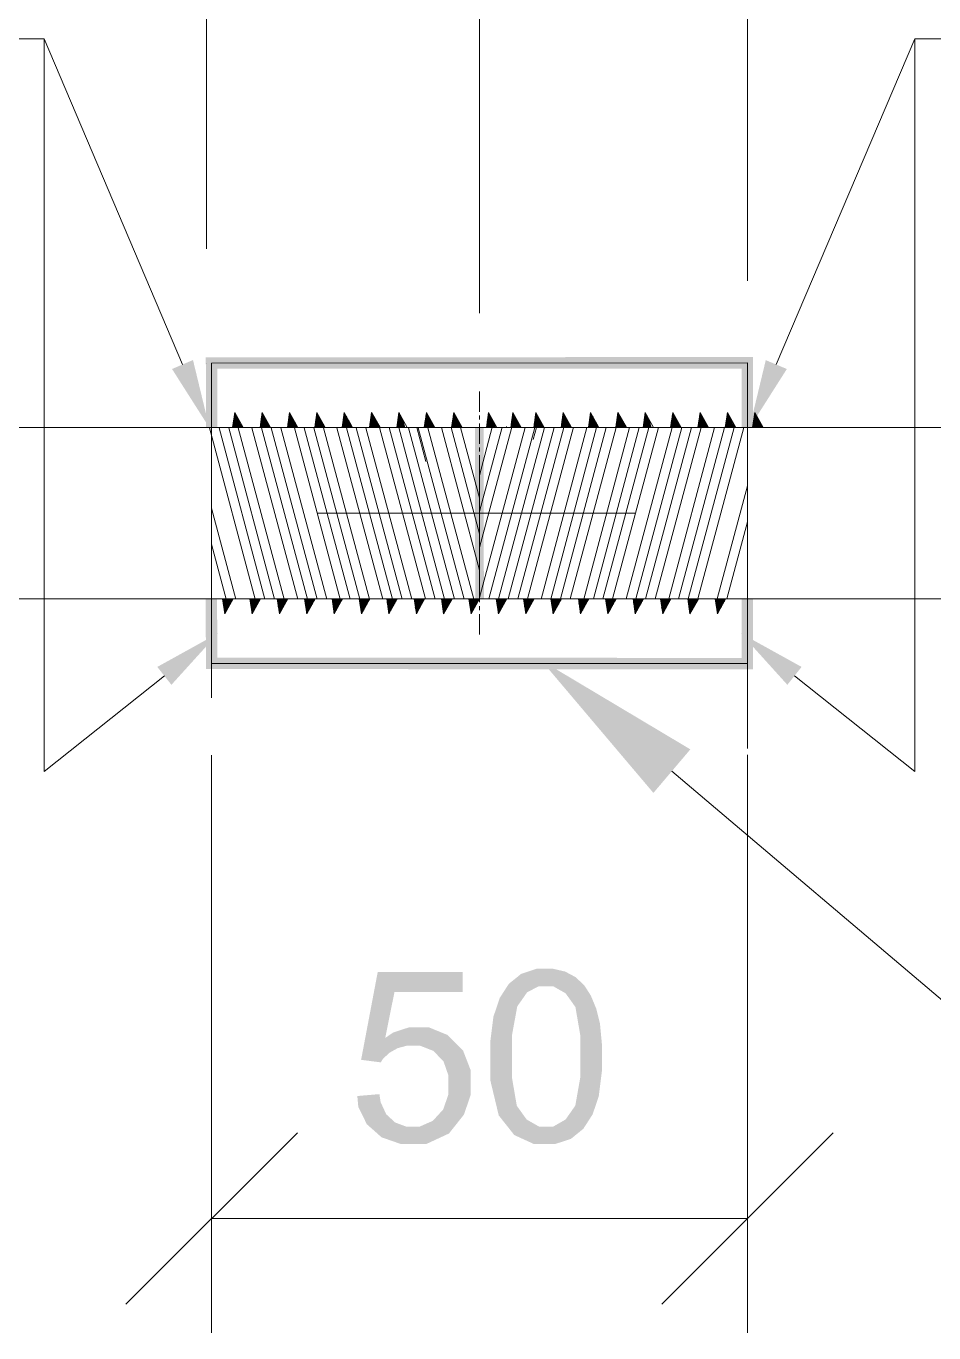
# Model space of a CAD drawing. Header units: millimetres. Extents: x 2 to 579, y 1 to 405.
# Drawn here: x 254.97 to 262.12, y 80.43 to 90.72 of the extents above; entities that cross this region are included whole.
import ezdxf

# ---------------------------------------------------------------- set-up
doc = ezdxf.new("R2010")
doc.units = ezdxf.units.MM
doc.linetypes.add('XKITLINE00', pattern=[0])
doc.layers.add('LinkedObject', color=7, linetype='Continuous', lineweight=0)

# ---------------------------------------------------------------- blocks, each defined once
blk = doc.blocks.new('*A4')
at = {"layer": 'LinkedObject'}
for color, points in [(6, [(256.123, 88.016), (256.288, 88.087), (256.417, 87.554)]), (4, [(260.699, 88.11), (256.479, 88.018), (256.389, 88.108)]), (4, [(256.389, 88.108), (256.48, 87.556), (256.39, 87.556)]), (4, [(256.479, 88.018), (256.48, 87.556), (256.389, 88.108)]), (4, [(260.609, 88.02), (256.479, 88.018), (260.699, 88.11)]), (4, [(260.699, 87.556), (260.609, 88.02), (260.699, 88.11)]), (6, [(260.799, 88.086), (260.965, 88.016), (260.671, 87.554)]), (4, [(260.609, 87.556), (260.609, 88.02), (260.699, 87.556)]), (4, [(258.508, 87.556), (258.579, 86.206), (258.511, 86.206)]), (4, [(258.576, 87.556), (258.579, 86.206), (258.508, 87.556)]), (4, [(256.388, 86.206), (256.479, 85.744), (256.39, 85.654)]), (4, [(256.478, 86.206), (256.479, 85.744), (256.388, 86.206)]), (4, [(260.699, 85.652), (260.609, 86.206), (260.699, 86.206)]), (4, [(260.609, 85.742), (260.609, 86.206), (260.699, 85.652)]), (6, [(256.118, 85.53), (256.007, 85.671), (256.486, 85.936)]), (6, [(261.081, 85.671), (260.969, 85.53), (260.602, 85.936)]), (4, [(256.479, 85.744), (260.609, 85.742), (256.39, 85.654)]), (4, [(256.39, 85.654), (260.609, 85.742), (260.699, 85.652)]), (1, [(260.205, 85.022), (259.914, 84.679), (259.03, 85.723)]), (7, [(257.875, 83.113), (257.612, 82.578), (257.743, 83.27)]), (7, [(258.412, 83.113), (257.743, 83.27), (258.412, 83.27)]), (7, [(257.875, 83.113), (257.743, 83.27), (258.412, 83.113)]), (7, [(258.873, 83.255), (259.01, 83.157), (258.825, 83.216)]), (7, [(258.995, 83.295), (259.01, 83.157), (258.873, 83.255)]), (7, [(259.069, 83.295), (259.01, 83.157), (258.995, 83.295)]), (7, [(259.01, 83.157), (259.069, 83.295), (259.067, 83.157)]), (7, [(259.069, 83.295), (259.125, 83.157), (259.067, 83.157)]), (7, [(259.218, 83.273), (259.069, 83.295), (259.123, 83.295)]), (7, [(259.26, 83.251), (259.069, 83.295), (259.218, 83.273)]), (7, [(259.222, 83.102), (259.069, 83.295), (259.26, 83.251)]), (7, [(259.125, 83.157), (259.069, 83.295), (259.222, 83.102)]), (7, [(259.26, 83.251), (259.261, 83.048), (259.222, 83.102)]), (7, [(259.301, 83.229), (259.261, 83.048), (259.26, 83.251)]), (7, [(259.368, 83.166), (259.261, 83.048), (259.301, 83.229)]), (7, [(258.776, 83.177), (258.885, 83.06), (258.703, 83.064)]), (7, [(258.919, 83.109), (258.776, 83.177), (258.825, 83.216)]), (7, [(258.885, 83.06), (258.776, 83.177), (258.919, 83.109)]), (7, [(258.825, 83.216), (259.01, 83.157), (258.919, 83.109)]), (7, [(259.395, 83.125), (259.261, 83.048), (259.368, 83.166)]), (7, [(259.395, 83.125), (259.3, 82.993), (259.261, 83.048)]), (7, [(259.421, 83.084), (259.3, 82.993), (259.395, 83.125)]), (7, [(257.802, 82.75), (257.612, 82.578), (257.875, 83.113)]), (7, [(258.703, 83.064), (258.885, 83.06), (258.679, 82.991)]), (7, [(258.679, 82.991), (258.885, 83.06), (258.842, 82.999)]), (7, [(259.463, 82.983), (259.3, 82.993), (259.421, 83.084)]), (7, [(258.842, 82.999), (258.63, 82.725), (258.679, 82.991)]), (7, [(258.8, 82.771), (258.63, 82.725), (258.842, 82.999)]), (7, [(258.679, 82.991), (258.63, 82.725), (258.654, 82.918)]), (7, [(259.478, 82.924), (259.338, 82.772), (259.3, 82.993)]), (7, [(259.478, 82.924), (259.3, 82.993), (259.463, 82.983)]), (7, [(259.493, 82.865), (259.338, 82.772), (259.478, 82.924)]), (7, [(257.99, 82.834), (257.802, 82.75), (257.863, 82.792)]), (7, [(257.972, 82.689), (257.802, 82.75), (257.99, 82.834)]), (7, [(257.972, 82.689), (257.99, 82.834), (258.012, 82.689)]), (7, [(258.012, 82.689), (257.99, 82.834), (258.077, 82.689)]), (7, [(258.057, 82.834), (258.077, 82.689), (257.99, 82.834)]), (7, [(258.294, 82.773), (258.057, 82.834), (258.145, 82.834)]), (7, [(258.182, 82.648), (258.057, 82.834), (258.294, 82.773)]), (7, [(258.077, 82.689), (258.057, 82.834), (258.182, 82.648)]), (7, [(259.508, 82.706), (259.338, 82.772), (259.493, 82.865)]), (7, [(257.612, 82.578), (257.802, 82.75), (257.9, 82.67)]), (7, [(257.9, 82.67), (257.802, 82.75), (257.972, 82.689)]), (7, [(258.182, 82.648), (258.294, 82.773), (258.221, 82.607)]), (7, [(258.221, 82.607), (258.294, 82.773), (258.261, 82.566)]), (7, [(258.354, 82.712), (258.261, 82.566), (258.294, 82.773)]), (7, [(258.261, 82.566), (258.354, 82.712), (258.3, 82.454)]), (7, [(258.3, 82.454), (258.354, 82.712), (258.476, 82.493)]), (7, [(258.476, 82.493), (258.354, 82.712), (258.415, 82.651)]), (7, [(258.63, 82.605), (258.8, 82.771), (258.8, 82.605)]), (7, [(258.63, 82.725), (258.8, 82.771), (258.63, 82.605)]), (7, [(259.508, 82.706), (259.338, 82.605), (259.338, 82.772)]), (7, [(259.508, 82.605), (259.338, 82.605), (259.508, 82.706)]), (7, [(257.868, 82.652), (257.612, 82.578), (257.9, 82.67)]), (7, [(257.836, 82.634), (257.612, 82.578), (257.868, 82.652)]), (7, [(257.785, 82.587), (257.612, 82.578), (257.836, 82.634)]), (7, [(258.8, 82.605), (258.63, 82.415), (258.63, 82.605)]), (7, [(258.8, 82.439), (258.63, 82.415), (258.8, 82.605)]), (7, [(259.508, 82.605), (259.338, 82.439), (259.338, 82.605)]), (7, [(259.508, 82.486), (259.338, 82.439), (259.508, 82.605)]), (7, [(257.612, 82.578), (257.785, 82.587), (257.767, 82.558)]), (7, [(258.259, 82.188), (258.476, 82.397), (258.369, 82.08)]), (7, [(258.3, 82.308), (258.476, 82.397), (258.259, 82.188)]), (7, [(258.3, 82.454), (258.476, 82.493), (258.3, 82.383)]), (7, [(258.3, 82.383), (258.476, 82.493), (258.3, 82.308)]), (7, [(258.476, 82.397), (258.3, 82.308), (258.476, 82.493)]), (7, [(258.369, 82.08), (258.476, 82.397), (258.422, 82.147)]), (7, [(258.422, 82.147), (258.476, 82.397), (258.476, 82.305)]), (7, [(258.8, 82.439), (258.763, 82.056), (258.63, 82.415)]), (7, [(258.63, 82.415), (258.763, 82.056), (258.696, 82.14)]), (7, [(258.838, 82.217), (258.763, 82.056), (258.8, 82.439)]), (7, [(259.299, 82.218), (259.508, 82.486), (259.46, 82.221)]), (7, [(259.338, 82.439), (259.508, 82.486), (259.299, 82.218)]), (7, [(259.46, 82.221), (259.508, 82.486), (259.484, 82.294)]), (7, [(257.766, 82.244), (257.582, 82.293), (257.756, 82.308)]), (7, [(257.582, 82.293), (257.715, 82.02), (257.59, 82.208)]), (7, [(257.766, 82.244), (257.715, 82.02), (257.582, 82.293)]), (7, [(257.59, 82.208), (257.715, 82.02), (257.657, 82.071)]), (7, [(257.81, 82.149), (257.715, 82.02), (257.766, 82.244)]), (7, [(258.763, 82.056), (258.838, 82.217), (258.877, 82.162)]), (7, [(259.46, 82.221), (259.261, 82.163), (259.299, 82.218)]), (7, [(259.435, 82.148), (259.261, 82.163), (259.46, 82.221)]), (7, [(257.715, 82.02), (257.81, 82.149), (257.773, 81.968)]), (7, [(257.845, 82.117), (257.773, 81.968), (257.81, 82.149)]), (7, [(257.88, 82.085), (257.773, 81.968), (257.845, 82.117)]), (7, [(258.177, 82.098), (258.369, 82.08), (258.075, 82.053)]), (7, [(258.218, 82.143), (258.369, 82.08), (258.177, 82.098)]), (7, [(258.259, 82.188), (258.369, 82.08), (258.218, 82.143)]), (7, [(258.916, 82.108), (258.763, 82.056), (258.877, 82.162)]), (7, [(258.916, 82.108), (259.069, 81.916), (258.763, 82.056)]), (7, [(259.012, 82.053), (259.069, 81.916), (258.916, 82.108)]), (7, [(259.314, 81.996), (259.126, 82.053), (259.222, 82.108)]), (7, [(259.261, 82.163), (259.362, 82.035), (259.222, 82.108)]), (7, [(259.222, 82.108), (259.362, 82.035), (259.314, 81.996)]), (7, [(259.362, 82.035), (259.261, 82.163), (259.435, 82.148)]), (7, [(257.88, 82.085), (258.015, 81.916), (257.773, 81.968)]), (7, [(257.965, 82.053), (258.015, 81.916), (257.88, 82.085)]), (7, [(258.015, 82.053), (258.015, 81.916), (257.965, 82.053)]), (7, [(258.015, 81.916), (258.369, 82.08), (258.127, 81.916)]), (7, [(258.075, 82.053), (258.369, 82.08), (258.015, 81.916)]), (7, [(258.075, 82.053), (258.015, 81.916), (258.015, 82.053)]), (7, [(258.127, 81.916), (258.369, 82.08), (258.304, 81.998)]), (7, [(258.763, 82.056), (259.069, 81.916), (258.818, 81.986)]), (7, [(258.818, 81.986), (259.069, 81.916), (258.971, 81.916)]), (7, [(259.069, 81.916), (259.012, 82.053), (259.069, 82.053)]), (7, [(259.069, 81.916), (259.126, 82.053), (259.143, 81.916)]), (7, [(259.126, 82.053), (259.069, 81.916), (259.069, 82.053)]), (7, [(259.265, 81.956), (259.126, 82.053), (259.314, 81.996)]), (7, [(259.143, 81.916), (259.126, 82.053), (259.265, 81.956)]), (7, [(257.773, 81.968), (258.015, 81.916), (257.923, 81.916)])]:
    blk.add_hatch(color=color, dxfattribs=at).paths.add_polyline_path(points, flags=17)
at = {"layer": 'LinkedObject', "color": 6, "linetype": 'XKITLINE00', "lineweight": 0}
for p, q in [((256.395, 88.963), (256.395, 97.643)), ((258.544, 88.456), (258.544, 97.643)), ((258.544, 88.74), (258.544, 97.643)), ((260.654, 88.711), (260.654, 97.643)), ((255.116, 90.615), (250.121, 90.615)), ((256.205, 88.051), (255.116, 90.615)), ((255.116, 84.849), (255.116, 90.615)), ((260.882, 88.051), (261.972, 90.614)), ((261.972, 90.614), (266.967, 90.614)), ((261.972, 84.849), (261.972, 90.614)), ((257.271, 86.881), (259.771, 86.881)), ((256.063, 85.6), (255.116, 84.849)), ((261.025, 85.6), (261.972, 84.849)), ((256.435, 84.976), (256.435, 80.429)), ((260.655, 84.978), (260.655, 80.429)), ((257.11, 82.004), (255.76, 80.654)), ((259.98, 80.654), (261.33, 82.004)), ((256.435, 81.329), (260.655, 81.329))]:
    blk.add_line(p, q, dxfattribs=at)
at = {"layer": 'LinkedObject', "color": 7, "linetype": 'XKITLINE00', "lineweight": 0}
for p, q in [((256.395, 88.063), (256.395, 88.063)), ((258.544, 87.84), (258.544, 87.84)), ((260.654, 87.811), (260.654, 87.811)), ((243.978, 87.556), (273.112, 87.556)), ((258.544, 87.556), (258.544, 87.556)), ((273.112, 86.206), (243.978, 86.206)), ((256.435, 85.876), (256.435, 85.876)), ((260.655, 85.878), (260.655, 85.878)), ((260.655, 81.329), (260.655, 81.329))]:
    blk.add_line(p, q, dxfattribs=at)
at = {"layer": 'LinkedObject', "color": 4, "linetype": 'XKITLINE00', "lineweight": 0}
for p, q in [((256.434, 88.063), (260.654, 88.065)), ((256.435, 87.556), (256.434, 88.063)), ((260.654, 87.556), (260.654, 88.065)), ((260.654, 88.065), (260.654, 85.028)), ((256.435, 87.916), (256.435, 85.427)), ((258.544, 87.179), (258.544, 86.206)), ((256.435, 86.206), (256.434, 85.699)), ((260.654, 86.207), (260.654, 85.697)), ((256.434, 85.699), (260.654, 85.697))]:
    blk.add_line(p, q, dxfattribs=at)
at = {"layer": 'LinkedObject', "color": 9, "linetype": 'XKITLINE00', "lineweight": 0}
for p, q in [((258.544, 87.68), (258.544, 87.84)), ((258.544, 87.618), (258.544, 87.649)), ((258.544, 87.43), (258.544, 87.587)), ((258.544, 87.428), (258.544, 87.556)), ((258.544, 87.368), (258.544, 87.399)), ((258.544, 87.366), (258.544, 87.397)), ((258.544, 87.18), (258.544, 87.337)), ((258.544, 87.178), (258.544, 87.334)), ((258.544, 87.118), (258.544, 87.149)), ((258.544, 87.116), (258.544, 87.147)), ((258.544, 86.93), (258.544, 87.087)), ((258.544, 86.928), (258.544, 87.084)), ((258.544, 86.868), (258.544, 86.899)), ((258.544, 86.866), (258.544, 86.897)), ((258.544, 86.68), (258.544, 86.837)), ((258.544, 86.678), (258.544, 86.834)), ((258.544, 86.618), (258.544, 86.649)), ((258.544, 86.616), (258.544, 86.647)), ((258.544, 86.43), (258.544, 86.587)), ((258.544, 86.428), (258.544, 86.584)), ((258.544, 86.368), (258.544, 86.399)), ((258.544, 86.366), (258.544, 86.397)), ((258.544, 86.18), (258.544, 86.337)), ((258.544, 86.206), (258.544, 86.334)), ((258.544, 86.118), (258.544, 86.149)), ((258.544, 85.927), (258.544, 86.087))]:
    blk.add_line(p, q, dxfattribs=at)
at = {"layer": 'LinkedObject', "color": 1, "linetype": 'XKITLINE00', "lineweight": 0}
for p, q in [((256.617, 87.674), (256.6, 87.556)), ((256.613, 87.643), (256.636, 87.556)), ((256.614, 87.65), (256.639, 87.556)), ((256.616, 87.665), (256.645, 87.556)), ((256.683, 87.556), (256.617, 87.674)), ((256.617, 87.672), (256.648, 87.556)), ((256.627, 87.656), (256.654, 87.556)), ((256.633, 87.646), (256.657, 87.556)), ((256.833, 87.674), (256.816, 87.556)), ((256.828, 87.644), (256.852, 87.556)), ((256.829, 87.651), (256.855, 87.556)), ((256.831, 87.665), (256.861, 87.556)), ((256.899, 87.556), (256.833, 87.674)), ((256.833, 87.673), (256.864, 87.556)), ((256.843, 87.655), (256.87, 87.556)), ((256.849, 87.645), (256.873, 87.556)), ((257.048, 87.674), (257.031, 87.556)), ((257.044, 87.644), (257.067, 87.556)), ((257.045, 87.651), (257.07, 87.556)), ((257.047, 87.666), (257.076, 87.556)), ((257.114, 87.556), (257.048, 87.674)), ((257.048, 87.673), (257.079, 87.556)), ((257.059, 87.655), (257.085, 87.556)), ((257.065, 87.645), (257.088, 87.556)), ((257.264, 87.674), (257.247, 87.556)), ((257.26, 87.644), (257.283, 87.556)), ((257.261, 87.651), (257.286, 87.556)), ((257.263, 87.666), (257.292, 87.556)), ((257.33, 87.556), (257.264, 87.674)), ((257.264, 87.673), (257.295, 87.556)), ((257.275, 87.655), (257.301, 87.556)), ((257.28, 87.644), (257.304, 87.556)), ((257.479, 87.674), (257.462, 87.556)), ((257.475, 87.644), (257.499, 87.556)), ((257.476, 87.652), (257.502, 87.556)), ((257.478, 87.666), (257.508, 87.556)), ((257.545, 87.556), (257.479, 87.674)), ((257.479, 87.673), (257.511, 87.556)), ((257.49, 87.654), (257.517, 87.556)), ((257.496, 87.644), (257.52, 87.556)), ((257.695, 87.674), (257.678, 87.556)), ((257.691, 87.645), (257.714, 87.556)), ((257.692, 87.652), (257.717, 87.556)), ((257.694, 87.667), (257.723, 87.556)), ((257.695, 87.674), (257.726, 87.556)), ((257.761, 87.556), (257.695, 87.674)), ((257.706, 87.654), (257.732, 87.556)), ((257.712, 87.643), (257.735, 87.556)), ((257.91, 87.674), (257.893, 87.556)), ((257.906, 87.645), (257.93, 87.556)), ((257.907, 87.652), (257.933, 87.556)), ((257.909, 87.667), (257.939, 87.556)), ((257.976, 87.556), (257.91, 87.674)), ((257.911, 87.674), (257.942, 87.556)), ((257.922, 87.653), (257.948, 87.556)), ((257.928, 87.643), (257.951, 87.556)), ((258.126, 87.674), (258.109, 87.556)), ((258.121, 87.643), (258.145, 87.556)), ((258.123, 87.65), (258.148, 87.556)), ((258.125, 87.664), (258.154, 87.556)), ((258.192, 87.556), (258.126, 87.674)), ((258.126, 87.672), (258.157, 87.556)), ((258.136, 87.657), (258.163, 87.556)), ((258.141, 87.646), (258.166, 87.556)), ((258.342, 87.674), (258.324, 87.556)), ((258.337, 87.643), (258.36, 87.556)), ((258.338, 87.65), (258.363, 87.556)), ((258.34, 87.665), (258.369, 87.556)), ((258.341, 87.672), (258.372, 87.556)), ((258.407, 87.556), (258.342, 87.674)), ((258.351, 87.656), (258.378, 87.556)), ((258.357, 87.646), (258.381, 87.556)), ((258.616, 87.674), (258.599, 87.556)), ((258.612, 87.643), (258.635, 87.556)), ((258.613, 87.65), (258.638, 87.556)), ((258.615, 87.665), (258.644, 87.556)), ((258.682, 87.556), (258.616, 87.674)), ((258.616, 87.672), (258.647, 87.556)), ((258.626, 87.656), (258.653, 87.556)), ((258.632, 87.646), (258.656, 87.556)), ((258.807, 87.674), (258.79, 87.556)), ((258.803, 87.644), (258.826, 87.556)), ((258.804, 87.651), (258.829, 87.556)), ((258.806, 87.665), (258.835, 87.556)), ((258.873, 87.556), (258.807, 87.674)), ((258.807, 87.672), (258.838, 87.556)), ((258.817, 87.655), (258.844, 87.556)), ((258.823, 87.645), (258.847, 87.556)), ((258.988, 87.674), (258.971, 87.556)), ((258.984, 87.644), (259.007, 87.556)), ((258.985, 87.651), (259.01, 87.556)), ((258.987, 87.666), (259.016, 87.556)), ((259.054, 87.556), (258.988, 87.674)), ((258.988, 87.673), (259.019, 87.556)), ((258.999, 87.655), (259.025, 87.556)), ((259.005, 87.645), (259.028, 87.556)), ((259.204, 87.674), (259.187, 87.556)), ((259.199, 87.644), (259.223, 87.556)), ((259.201, 87.651), (259.226, 87.556)), ((259.203, 87.666), (259.232, 87.556)), ((259.27, 87.556), (259.204, 87.674)), ((259.204, 87.673), (259.235, 87.556)), ((259.215, 87.655), (259.241, 87.556)), ((259.22, 87.644), (259.244, 87.556)), ((259.419, 87.674), (259.402, 87.556)), ((259.415, 87.644), (259.439, 87.556)), ((259.416, 87.652), (259.442, 87.556)), ((259.418, 87.666), (259.448, 87.556)), ((259.485, 87.556), (259.419, 87.674)), ((259.419, 87.673), (259.451, 87.556)), ((259.43, 87.654), (259.457, 87.556)), ((259.436, 87.644), (259.46, 87.556)), ((259.635, 87.674), (259.618, 87.556)), ((259.631, 87.645), (259.654, 87.556)), ((259.632, 87.652), (259.657, 87.556)), ((259.634, 87.666), (259.663, 87.556)), ((259.635, 87.674), (259.666, 87.556)), ((259.701, 87.556), (259.635, 87.674)), ((259.646, 87.654), (259.672, 87.556)), ((259.652, 87.643), (259.675, 87.556)), ((259.85, 87.674), (259.833, 87.556)), ((259.846, 87.645), (259.87, 87.556)), ((259.847, 87.652), (259.873, 87.556)), ((259.849, 87.667), (259.879, 87.556)), ((259.85, 87.674), (259.882, 87.556)), ((259.916, 87.556), (259.85, 87.674)), ((259.862, 87.653), (259.888, 87.556)), ((259.868, 87.643), (259.891, 87.556)), ((260.066, 87.674), (260.049, 87.556)), ((260.061, 87.643), (260.085, 87.556)), ((260.062, 87.65), (260.088, 87.556)), ((260.065, 87.664), (260.094, 87.556)), ((260.132, 87.556), (260.066, 87.674)), ((260.066, 87.672), (260.097, 87.556)), ((260.076, 87.657), (260.103, 87.556)), ((260.081, 87.646), (260.106, 87.556)), ((260.282, 87.674), (260.264, 87.556)), ((260.277, 87.643), (260.3, 87.556)), ((260.278, 87.65), (260.303, 87.556)), ((260.28, 87.665), (260.309, 87.556)), ((260.281, 87.672), (260.312, 87.556)), ((260.347, 87.556), (260.282, 87.674)), ((260.291, 87.656), (260.318, 87.556)), ((260.297, 87.646), (260.321, 87.556)), ((260.497, 87.674), (260.48, 87.556)), ((260.493, 87.643), (260.516, 87.556)), ((260.494, 87.65), (260.519, 87.556)), ((260.496, 87.665), (260.525, 87.556)), ((260.563, 87.556), (260.497, 87.674)), ((260.497, 87.672), (260.528, 87.556)), ((260.507, 87.656), (260.534, 87.556)), ((260.513, 87.646), (260.537, 87.556)), ((260.713, 87.674), (260.695, 87.556)), ((260.708, 87.644), (260.732, 87.556)), ((260.709, 87.651), (260.735, 87.556)), ((260.711, 87.665), (260.741, 87.556)), ((260.712, 87.673), (260.744, 87.556)), ((260.778, 87.556), (260.713, 87.674)), ((260.723, 87.655), (260.75, 87.556)), ((260.729, 87.645), (260.753, 87.556)), ((256.417, 87.554), (256.778, 86.205)), ((256.493, 87.554), (256.854, 86.205)), ((256.569, 87.554), (256.93, 86.205)), ((256.6, 87.556), (256.6, 87.556)), ((256.601, 87.564), (256.603, 87.556)), ((256.603, 87.578), (256.609, 87.556)), ((256.604, 87.585), (256.612, 87.556)), ((256.606, 87.6), (256.618, 87.556)), ((256.607, 87.607), (256.621, 87.556)), ((256.61, 87.622), (256.627, 87.556)), ((256.611, 87.629), (256.63, 87.556)), ((256.645, 87.625), (256.663, 87.556)), ((256.645, 87.554), (257.007, 86.204)), ((256.65, 87.614), (256.666, 87.556)), ((256.662, 87.594), (256.672, 87.556)), ((256.668, 87.583), (256.675, 87.556)), ((256.679, 87.563), (256.681, 87.556)), ((256.752, 87.554), (257.113, 86.205)), ((256.816, 87.557), (256.816, 87.556)), ((256.817, 87.564), (256.819, 87.556)), ((256.819, 87.578), (256.825, 87.556)), ((256.82, 87.586), (256.828, 87.556)), ((256.822, 87.6), (256.834, 87.556)), ((256.823, 87.607), (256.837, 87.556)), ((256.825, 87.622), (256.843, 87.556)), ((256.826, 87.629), (256.846, 87.556)), ((256.828, 87.554), (257.189, 86.205)), ((256.86, 87.624), (256.879, 87.556)), ((256.866, 87.614), (256.882, 87.556)), ((256.878, 87.593), (256.888, 87.556)), ((256.883, 87.583), (256.891, 87.556)), ((256.895, 87.562), (256.897, 87.556)), ((256.904, 87.554), (257.266, 86.204)), ((256.98, 87.554), (257.342, 86.204)), ((257.031, 87.557), (257.032, 87.556)), ((257.032, 87.564), (257.035, 87.556)), ((257.034, 87.579), (257.041, 87.556)), ((257.035, 87.586), (257.043, 87.556)), ((257.038, 87.6), (257.049, 87.556)), ((257.039, 87.608), (257.052, 87.556)), ((257.041, 87.622), (257.058, 87.556)), ((257.042, 87.629), (257.061, 87.556)), ((257.076, 87.624), (257.094, 87.556)), ((257.082, 87.614), (257.097, 87.556)), ((257.087, 87.554), (257.448, 86.205)), ((257.094, 87.593), (257.103, 87.556)), ((257.099, 87.583), (257.106, 87.556)), ((257.111, 87.562), (257.112, 87.556)), ((257.163, 87.554), (257.525, 86.204)), ((257.239, 87.554), (257.601, 86.204)), ((257.247, 87.557), (257.247, 87.556)), ((257.248, 87.565), (257.25, 87.556)), ((257.25, 87.579), (257.256, 87.556)), ((257.251, 87.586), (257.259, 87.556)), ((257.253, 87.601), (257.265, 87.556)), ((257.254, 87.608), (257.268, 87.556)), ((257.256, 87.622), (257.274, 87.556)), ((257.257, 87.63), (257.277, 87.556)), ((257.292, 87.624), (257.31, 87.556)), ((257.298, 87.613), (257.313, 87.556)), ((257.309, 87.592), (257.319, 87.556)), ((257.315, 87.582), (257.322, 87.556)), ((257.315, 87.554), (257.677, 86.204)), ((257.327, 87.561), (257.328, 87.556)), ((257.422, 87.554), (257.783, 86.204)), ((257.462, 87.558), (257.463, 87.556)), ((257.463, 87.565), (257.466, 87.556)), ((257.466, 87.579), (257.472, 87.556)), ((257.467, 87.587), (257.475, 87.556)), ((257.469, 87.601), (257.481, 87.556)), ((257.47, 87.608), (257.484, 87.556)), ((257.472, 87.623), (257.49, 87.556)), ((257.473, 87.63), (257.493, 87.556)), ((257.498, 87.554), (257.86, 86.204)), ((257.508, 87.623), (257.526, 87.556)), ((257.514, 87.613), (257.529, 87.556)), ((257.525, 87.592), (257.535, 87.556)), ((257.531, 87.582), (257.538, 87.556)), ((257.542, 87.561), (257.544, 87.556)), ((257.574, 87.554), (257.936, 86.204)), ((257.65, 87.553), (258.012, 86.204)), ((257.678, 87.558), (257.679, 87.556)), ((257.679, 87.565), (257.682, 87.556)), ((257.681, 87.58), (257.688, 87.556)), ((257.682, 87.587), (257.691, 87.556)), ((257.684, 87.601), (257.697, 87.556)), ((257.685, 87.609), (257.7, 87.556)), ((257.688, 87.623), (257.706, 87.556)), ((257.689, 87.63), (257.708, 87.556)), ((257.724, 87.623), (257.741, 87.556)), ((257.729, 87.612), (257.744, 87.556)), ((257.741, 87.592), (257.75, 87.556)), ((257.747, 87.581), (257.753, 87.556)), ((257.757, 87.555), (258.118, 86.206)), ((257.758, 87.561), (257.759, 87.556)), ((257.833, 87.555), (258.194, 86.205)), ((257.894, 87.558), (257.894, 87.556)), ((257.895, 87.565), (257.897, 87.556)), ((257.897, 87.58), (257.903, 87.556)), ((257.898, 87.587), (257.906, 87.556)), ((257.9, 87.602), (257.912, 87.556)), ((257.901, 87.609), (257.915, 87.556)), ((257.903, 87.623), (257.921, 87.556)), ((257.904, 87.631), (257.924, 87.556)), ((257.909, 87.555), (258.27, 86.205)), ((257.939, 87.622), (257.957, 87.556)), ((257.985, 87.554), (258.347, 86.205)), ((258.051, 87.556), (258.123, 87.288)), ((258.061, 87.554), (258.423, 86.205)), ((258.11, 87.563), (258.112, 87.556)), ((258.112, 87.577), (258.118, 87.556)), ((258.113, 87.585), (258.121, 87.556)), ((258.115, 87.599), (258.127, 87.556)), ((258.116, 87.606), (258.13, 87.556)), ((258.118, 87.621), (258.136, 87.556)), ((258.119, 87.628), (258.139, 87.556)), ((258.137, 87.554), (258.499, 86.204)), ((258.153, 87.626), (258.172, 87.556)), ((258.159, 87.615), (258.175, 87.556)), ((258.17, 87.595), (258.181, 87.556)), ((258.176, 87.584), (258.184, 87.556)), ((258.188, 87.564), (258.19, 87.556)), ((258.244, 87.556), (258.544, 86.433)), ((258.32, 87.556), (258.544, 86.718)), ((258.324, 87.556), (258.324, 87.556)), ((258.325, 87.563), (258.327, 87.556)), ((258.328, 87.578), (258.333, 87.556)), ((258.329, 87.585), (258.336, 87.556)), ((258.331, 87.599), (258.342, 87.556)), ((258.332, 87.607), (258.345, 87.556)), ((258.334, 87.621), (258.351, 87.556)), ((258.335, 87.628), (258.354, 87.556)), ((258.369, 87.625), (258.387, 87.556)), ((258.375, 87.615), (258.39, 87.556)), ((258.386, 87.594), (258.396, 87.556)), ((258.392, 87.584), (258.399, 87.556)), ((258.396, 87.555), (258.544, 87.002)), ((258.403, 87.563), (258.405, 87.556)), ((258.54, 87.556), (258.54, 87.556)), ((258.904, 87.555), (258.542, 86.206)), ((258.543, 87.556), (258.543, 87.556)), ((258.798, 87.557), (258.544, 86.611)), ((258.722, 87.557), (258.544, 86.895)), ((258.645, 87.557), (258.544, 87.178)), ((258.602, 87.578), (258.607, 87.556)), ((258.603, 87.585), (258.611, 87.556)), ((258.605, 87.6), (258.617, 87.556)), ((258.606, 87.607), (258.62, 87.556)), ((258.608, 87.621), (258.626, 87.556)), ((258.608, 87.583), (258.615, 87.556)), ((258.609, 87.629), (258.629, 87.556)), ((258.619, 87.563), (258.621, 87.556)), ((258.98, 87.556), (258.619, 86.206)), ((258.643, 87.625), (258.662, 87.556)), ((258.649, 87.614), (258.665, 87.556)), ((258.661, 87.594), (258.671, 87.556)), ((259.056, 87.556), (258.695, 86.206)), ((258.756, 87.557), (258.756, 87.556)), ((258.757, 87.564), (258.759, 87.556)), ((259.133, 87.556), (258.771, 86.207)), ((258.793, 87.578), (258.799, 87.556)), ((258.794, 87.586), (258.802, 87.556)), ((258.796, 87.6), (258.808, 87.556)), ((258.797, 87.607), (258.811, 87.556)), ((258.8, 87.622), (258.817, 87.556)), ((258.801, 87.629), (258.82, 87.556)), ((258.835, 87.624), (258.853, 87.556)), ((258.835, 87.562), (258.837, 87.556)), ((258.841, 87.614), (258.856, 87.556)), ((259.209, 87.556), (258.847, 86.207)), ((258.852, 87.593), (258.862, 87.556)), ((258.858, 87.583), (258.865, 87.556)), ((259.285, 87.557), (258.923, 86.207)), ((258.992, 87.556), (258.966, 87.461)), ((258.971, 87.557), (258.971, 87.556)), ((258.972, 87.564), (258.974, 87.556)), ((258.974, 87.579), (258.98, 87.556)), ((258.975, 87.586), (258.983, 87.556)), ((258.978, 87.6), (258.989, 87.556)), ((258.979, 87.608), (258.992, 87.556)), ((258.981, 87.622), (258.998, 87.556)), ((258.982, 87.629), (259.001, 87.556)), ((259.016, 87.624), (259.034, 87.556)), ((259.022, 87.614), (259.037, 87.556)), ((259.391, 87.555), (259.03, 86.205)), ((259.033, 87.593), (259.043, 87.556)), ((259.039, 87.583), (259.046, 87.556)), ((259.051, 87.562), (259.052, 87.556)), ((259.467, 87.555), (259.106, 86.205)), ((259.543, 87.555), (259.182, 86.206)), ((259.187, 87.557), (259.187, 87.556)), ((259.188, 87.564), (259.19, 87.556)), ((259.19, 87.579), (259.196, 87.556)), ((259.191, 87.586), (259.199, 87.556)), ((259.193, 87.601), (259.205, 87.556)), ((259.194, 87.608), (259.208, 87.556)), ((259.196, 87.622), (259.214, 87.556)), ((259.197, 87.63), (259.217, 87.556)), ((259.232, 87.623), (259.25, 87.556)), ((259.238, 87.613), (259.253, 87.556)), ((259.249, 87.592), (259.259, 87.556)), ((259.255, 87.582), (259.262, 87.556)), ((259.62, 87.555), (259.258, 86.206)), ((259.267, 87.561), (259.268, 87.556)), ((259.726, 87.555), (259.365, 86.205)), ((259.402, 87.558), (259.403, 87.556)), ((259.403, 87.565), (259.406, 87.556)), ((259.406, 87.579), (259.412, 87.556)), ((259.407, 87.587), (259.415, 87.556)), ((259.409, 87.601), (259.421, 87.556)), ((259.41, 87.608), (259.424, 87.556)), ((259.412, 87.623), (259.43, 87.556)), ((259.413, 87.63), (259.433, 87.556)), ((259.802, 87.555), (259.441, 86.206)), ((259.448, 87.623), (259.466, 87.556)), ((259.454, 87.613), (259.469, 87.556)), ((259.465, 87.592), (259.475, 87.556)), ((259.471, 87.582), (259.478, 87.556)), ((259.482, 87.561), (259.484, 87.556)), ((259.878, 87.555), (259.517, 86.206)), ((259.955, 87.556), (259.593, 86.206)), ((259.618, 87.558), (259.619, 87.556)), ((259.619, 87.565), (259.621, 87.556)), ((259.621, 87.58), (259.627, 87.556)), ((259.622, 87.587), (259.63, 87.556)), ((259.624, 87.601), (259.636, 87.556)), ((259.625, 87.609), (259.639, 87.556)), ((259.627, 87.623), (259.645, 87.556)), ((259.629, 87.63), (259.648, 87.556)), ((259.664, 87.623), (259.681, 87.556)), ((259.669, 87.612), (259.684, 87.556)), ((259.681, 87.592), (259.69, 87.556)), ((259.687, 87.581), (259.693, 87.556)), ((259.698, 87.56), (259.699, 87.556)), ((260.061, 87.555), (259.7, 86.206)), ((259.834, 87.558), (259.834, 87.556)), ((259.835, 87.565), (259.837, 87.556)), ((259.837, 87.58), (259.843, 87.556)), ((259.838, 87.587), (259.846, 87.556)), ((259.84, 87.602), (259.852, 87.556)), ((259.841, 87.609), (259.855, 87.556)), ((259.843, 87.623), (259.861, 87.556)), ((259.844, 87.631), (259.864, 87.556)), ((260.214, 87.556), (259.852, 86.206)), ((259.879, 87.622), (259.897, 87.556)), ((260.29, 87.556), (259.928, 86.206)), ((260.396, 87.555), (260.035, 86.206)), ((260.05, 87.563), (260.052, 87.556)), ((260.052, 87.577), (260.058, 87.556)), ((260.053, 87.585), (260.061, 87.556)), ((260.055, 87.599), (260.067, 87.556)), ((260.056, 87.606), (260.07, 87.556)), ((260.058, 87.621), (260.076, 87.556)), ((260.059, 87.628), (260.079, 87.556)), ((260.093, 87.626), (260.112, 87.556)), ((260.099, 87.615), (260.115, 87.556)), ((260.11, 87.595), (260.121, 87.556)), ((260.473, 87.556), (260.111, 86.206)), ((260.116, 87.584), (260.124, 87.556)), ((260.128, 87.564), (260.13, 87.556)), ((260.549, 87.556), (260.187, 86.206)), ((260.625, 87.556), (260.263, 86.206)), ((260.264, 87.556), (260.264, 87.556)), ((260.265, 87.563), (260.267, 87.556)), ((260.268, 87.578), (260.273, 87.556)), ((260.269, 87.585), (260.276, 87.556)), ((260.271, 87.599), (260.282, 87.556)), ((260.272, 87.607), (260.285, 87.556)), ((260.274, 87.621), (260.291, 87.556)), ((260.275, 87.628), (260.294, 87.556)), ((260.309, 87.625), (260.327, 87.556)), ((260.314, 87.615), (260.33, 87.556)), ((260.326, 87.594), (260.336, 87.556)), ((260.332, 87.584), (260.339, 87.556)), ((260.343, 87.563), (260.345, 87.556)), ((260.48, 87.556), (260.48, 87.556)), ((260.481, 87.564), (260.483, 87.556)), ((260.483, 87.578), (260.489, 87.556)), ((260.484, 87.585), (260.492, 87.556)), ((260.486, 87.6), (260.498, 87.556)), ((260.487, 87.607), (260.501, 87.556)), ((260.489, 87.622), (260.507, 87.556)), ((260.491, 87.629), (260.51, 87.556)), ((260.525, 87.625), (260.543, 87.556)), ((260.53, 87.614), (260.546, 87.556)), ((260.542, 87.594), (260.552, 87.556)), ((260.548, 87.583), (260.555, 87.556)), ((260.559, 87.563), (260.561, 87.556)), ((260.696, 87.557), (260.696, 87.556)), ((260.697, 87.564), (260.699, 87.556)), ((260.699, 87.578), (260.705, 87.556)), ((260.7, 87.586), (260.708, 87.556)), ((260.702, 87.6), (260.714, 87.556)), ((260.703, 87.607), (260.717, 87.556)), ((260.705, 87.622), (260.723, 87.556)), ((260.706, 87.629), (260.726, 87.556)), ((260.74, 87.624), (260.759, 87.556)), ((260.746, 87.614), (260.762, 87.556)), ((260.758, 87.593), (260.768, 87.556)), ((260.763, 87.583), (260.771, 87.556)), ((260.775, 87.562), (260.777, 87.556)), ((260.654, 87.096), (260.415, 86.206)), ((256.435, 86.92), (256.626, 86.205)), ((260.654, 86.812), (260.491, 86.206)), ((256.435, 86.636), (256.55, 86.205)), ((256.538, 86.088), (256.521, 86.206)), ((256.522, 86.206), (256.548, 86.108)), ((256.525, 86.206), (256.551, 86.111)), ((256.531, 86.206), (256.555, 86.118)), ((256.534, 86.206), (256.557, 86.122)), ((256.604, 86.206), (256.538, 86.088)), ((256.54, 86.206), (256.561, 86.129)), ((256.543, 86.206), (256.563, 86.133)), ((256.549, 86.206), (256.567, 86.14)), ((256.552, 86.206), (256.569, 86.144)), ((256.558, 86.206), (256.573, 86.151)), ((256.561, 86.206), (256.575, 86.155)), ((256.567, 86.206), (256.579, 86.162)), ((256.57, 86.206), (256.581, 86.166)), ((256.576, 86.206), (256.585, 86.173)), ((256.579, 86.206), (256.587, 86.176)), ((256.585, 86.206), (256.591, 86.184)), ((256.588, 86.206), (256.593, 86.187)), ((256.594, 86.206), (256.597, 86.195)), ((256.597, 86.206), (256.599, 86.198)), ((256.603, 86.206), (256.603, 86.206)), ((256.753, 86.088), (256.736, 86.206)), ((256.738, 86.206), (256.764, 86.108)), ((256.741, 86.206), (256.766, 86.111)), ((256.747, 86.206), (256.77, 86.119)), ((256.75, 86.206), (256.772, 86.122)), ((256.819, 86.206), (256.753, 86.088)), ((256.756, 86.206), (256.776, 86.129)), ((256.759, 86.206), (256.778, 86.133)), ((256.765, 86.206), (256.782, 86.14)), ((256.768, 86.206), (256.784, 86.144)), ((256.774, 86.206), (256.788, 86.151)), ((256.777, 86.206), (256.79, 86.155)), ((256.783, 86.206), (256.794, 86.162)), ((256.786, 86.206), (256.796, 86.166)), ((256.792, 86.206), (256.801, 86.173)), ((256.795, 86.206), (256.803, 86.177)), ((256.801, 86.206), (256.807, 86.184)), ((256.804, 86.206), (256.809, 86.188)), ((256.81, 86.206), (256.813, 86.195)), ((256.813, 86.206), (256.815, 86.198)), ((256.819, 86.206), (256.819, 86.206)), ((256.969, 86.088), (256.952, 86.206)), ((256.953, 86.206), (256.98, 86.108)), ((256.956, 86.206), (256.982, 86.111)), ((256.962, 86.206), (256.986, 86.119)), ((256.965, 86.206), (256.988, 86.122)), ((257.035, 86.206), (256.969, 86.088)), ((256.971, 86.206), (256.992, 86.13)), ((256.974, 86.206), (256.994, 86.133)), ((256.98, 86.206), (256.998, 86.14)), ((256.983, 86.206), (257, 86.144)), ((256.989, 86.206), (257.004, 86.151)), ((256.992, 86.206), (257.006, 86.155)), ((256.998, 86.206), (257.01, 86.162)), ((257.001, 86.206), (257.012, 86.166)), ((257.007, 86.206), (257.016, 86.173)), ((257.01, 86.206), (257.018, 86.177)), ((257.016, 86.206), (257.022, 86.184)), ((257.019, 86.206), (257.024, 86.188)), ((257.025, 86.206), (257.028, 86.195)), ((257.028, 86.206), (257.03, 86.199)), ((257.034, 86.206), (257.034, 86.206)), ((257.184, 86.088), (257.167, 86.206)), ((257.169, 86.206), (257.195, 86.108)), ((257.172, 86.206), (257.197, 86.112)), ((257.178, 86.206), (257.201, 86.119)), ((257.181, 86.206), (257.203, 86.122)), ((257.25, 86.206), (257.184, 86.088)), ((257.187, 86.206), (257.208, 86.13)), ((257.19, 86.206), (257.21, 86.133)), ((257.196, 86.206), (257.214, 86.141)), ((257.199, 86.206), (257.216, 86.144)), ((257.205, 86.206), (257.22, 86.152)), ((257.208, 86.206), (257.222, 86.155)), ((257.214, 86.206), (257.226, 86.162)), ((257.217, 86.206), (257.228, 86.166)), ((257.223, 86.206), (257.232, 86.173)), ((257.226, 86.206), (257.234, 86.177)), ((257.232, 86.206), (257.238, 86.184)), ((257.235, 86.206), (257.24, 86.188)), ((257.241, 86.206), (257.244, 86.195)), ((257.244, 86.206), (257.246, 86.199)), ((257.25, 86.206), (257.25, 86.206)), ((257.4, 86.088), (257.383, 86.206)), ((257.385, 86.206), (257.411, 86.108)), ((257.388, 86.206), (257.413, 86.112)), ((257.394, 86.206), (257.417, 86.119)), ((257.397, 86.206), (257.419, 86.123)), ((257.466, 86.206), (257.4, 86.088)), ((257.403, 86.206), (257.423, 86.13)), ((257.406, 86.206), (257.425, 86.134)), ((257.412, 86.206), (257.429, 86.141)), ((257.415, 86.206), (257.431, 86.144)), ((257.421, 86.206), (257.435, 86.152)), ((257.424, 86.206), (257.437, 86.155)), ((257.43, 86.206), (257.441, 86.163)), ((257.433, 86.206), (257.443, 86.166)), ((257.439, 86.206), (257.447, 86.173)), ((257.442, 86.206), (257.449, 86.177)), ((257.448, 86.206), (257.453, 86.184)), ((257.451, 86.206), (257.456, 86.188)), ((257.457, 86.206), (257.46, 86.195)), ((257.46, 86.206), (257.462, 86.199)), ((257.466, 86.206), (257.466, 86.206)), ((257.616, 86.088), (257.598, 86.206)), ((257.6, 86.206), (257.627, 86.108)), ((257.603, 86.206), (257.629, 86.112)), ((257.609, 86.206), (257.633, 86.119)), ((257.612, 86.206), (257.635, 86.123)), ((257.681, 86.206), (257.616, 86.088)), ((257.618, 86.206), (257.639, 86.13)), ((257.621, 86.206), (257.641, 86.134)), ((257.627, 86.206), (257.645, 86.141)), ((257.63, 86.206), (257.647, 86.145)), ((257.636, 86.206), (257.651, 86.152)), ((257.639, 86.206), (257.653, 86.155)), ((257.645, 86.206), (257.657, 86.163)), ((257.648, 86.206), (257.659, 86.166)), ((257.654, 86.206), (257.663, 86.174)), ((257.657, 86.206), (257.665, 86.177)), ((257.663, 86.206), (257.669, 86.185)), ((257.666, 86.206), (257.671, 86.188)), ((257.672, 86.206), (257.675, 86.195)), ((257.675, 86.206), (257.677, 86.199)), ((257.681, 86.206), (257.681, 86.206)), ((257.831, 86.088), (257.814, 86.206)), ((257.816, 86.206), (257.842, 86.108)), ((257.819, 86.206), (257.844, 86.112)), ((257.825, 86.206), (257.848, 86.119)), ((257.828, 86.206), (257.85, 86.123)), ((257.897, 86.206), (257.831, 86.088)), ((257.834, 86.206), (257.854, 86.13)), ((257.837, 86.206), (257.856, 86.134)), ((257.843, 86.206), (257.86, 86.141)), ((257.846, 86.206), (257.863, 86.145)), ((257.852, 86.206), (257.867, 86.152)), ((257.855, 86.206), (257.869, 86.156)), ((257.861, 86.206), (257.873, 86.163)), ((257.864, 86.206), (257.875, 86.167)), ((257.87, 86.206), (257.879, 86.174)), ((257.873, 86.206), (257.881, 86.177)), ((257.879, 86.206), (257.885, 86.185)), ((257.882, 86.206), (257.887, 86.188)), ((257.888, 86.206), (257.891, 86.196)), ((257.891, 86.206), (257.893, 86.199)), ((258.047, 86.088), (258.029, 86.206)), ((258.031, 86.206), (258.057, 86.107)), ((258.034, 86.206), (258.059, 86.111)), ((258.04, 86.206), (258.063, 86.118)), ((258.043, 86.206), (258.065, 86.122)), ((258.112, 86.206), (258.047, 86.088)), ((258.049, 86.206), (258.069, 86.129)), ((258.052, 86.206), (258.071, 86.133)), ((258.058, 86.206), (258.075, 86.14)), ((258.061, 86.206), (258.077, 86.143)), ((258.067, 86.206), (258.081, 86.151)), ((258.07, 86.206), (258.083, 86.154)), ((258.076, 86.206), (258.088, 86.162)), ((258.079, 86.206), (258.09, 86.165)), ((258.085, 86.206), (258.094, 86.173)), ((258.088, 86.206), (258.096, 86.176)), ((258.093, 86.206), (258.1, 86.183)), ((258.096, 86.206), (258.102, 86.187)), ((258.102, 86.206), (258.106, 86.194)), ((258.105, 86.206), (258.108, 86.198)), ((258.111, 86.206), (258.112, 86.205)), ((258.262, 86.088), (258.245, 86.206)), ((258.246, 86.206), (258.273, 86.107)), ((258.249, 86.206), (258.275, 86.111)), ((258.255, 86.206), (258.279, 86.118)), ((258.258, 86.206), (258.281, 86.122)), ((258.328, 86.206), (258.262, 86.088)), ((258.264, 86.206), (258.285, 86.129)), ((258.267, 86.206), (258.287, 86.133)), ((258.273, 86.206), (258.291, 86.14)), ((258.276, 86.206), (258.293, 86.144)), ((258.282, 86.206), (258.297, 86.151)), ((258.285, 86.206), (258.299, 86.155)), ((258.291, 86.206), (258.303, 86.162)), ((258.294, 86.206), (258.305, 86.165)), ((258.3, 86.206), (258.309, 86.173)), ((258.303, 86.206), (258.311, 86.176)), ((258.309, 86.206), (258.315, 86.184)), ((258.312, 86.206), (258.317, 86.187)), ((258.318, 86.206), (258.321, 86.194)), ((258.321, 86.206), (258.323, 86.198)), ((258.327, 86.206), (258.327, 86.205)), ((258.478, 86.088), (258.461, 86.206)), ((258.462, 86.206), (258.488, 86.107)), ((258.465, 86.206), (258.49, 86.111)), ((258.471, 86.206), (258.495, 86.118)), ((258.474, 86.206), (258.497, 86.122)), ((258.544, 86.206), (258.478, 86.088)), ((258.48, 86.206), (258.501, 86.129)), ((258.483, 86.206), (258.503, 86.133)), ((258.489, 86.206), (258.507, 86.14)), ((258.492, 86.206), (258.509, 86.144)), ((258.498, 86.206), (258.513, 86.151)), ((258.501, 86.206), (258.515, 86.155)), ((258.507, 86.206), (258.519, 86.162)), ((258.51, 86.206), (258.521, 86.166)), ((258.516, 86.206), (258.525, 86.173)), ((258.519, 86.206), (258.527, 86.176)), ((258.525, 86.206), (258.531, 86.184)), ((258.528, 86.206), (258.533, 86.187)), ((258.534, 86.206), (258.537, 86.195)), ((258.537, 86.206), (258.539, 86.198)), ((258.543, 86.206), (258.543, 86.205)), ((258.693, 86.088), (258.676, 86.206)), ((258.678, 86.206), (258.704, 86.108)), ((258.681, 86.206), (258.706, 86.111)), ((258.687, 86.206), (258.71, 86.119)), ((258.69, 86.206), (258.712, 86.122)), ((258.759, 86.206), (258.693, 86.088)), ((258.696, 86.206), (258.716, 86.129)), ((258.699, 86.206), (258.718, 86.133)), ((258.705, 86.206), (258.722, 86.14)), ((258.708, 86.206), (258.724, 86.144)), ((258.714, 86.206), (258.728, 86.151)), ((258.717, 86.206), (258.73, 86.155)), ((258.723, 86.206), (258.734, 86.162)), ((258.726, 86.206), (258.736, 86.166)), ((258.732, 86.206), (258.74, 86.173)), ((258.735, 86.206), (258.743, 86.177)), ((258.741, 86.206), (258.747, 86.184)), ((258.744, 86.206), (258.749, 86.188)), ((258.75, 86.206), (258.753, 86.195)), ((258.753, 86.206), (258.755, 86.198)), ((258.758, 86.206), (258.759, 86.206)), ((258.909, 86.088), (258.892, 86.206)), ((258.893, 86.206), (258.92, 86.108)), ((258.896, 86.206), (258.922, 86.111)), ((258.902, 86.206), (258.926, 86.119)), ((258.905, 86.206), (258.928, 86.122)), ((258.975, 86.206), (258.909, 86.088)), ((258.911, 86.206), (258.932, 86.13)), ((258.914, 86.206), (258.934, 86.133)), ((258.92, 86.206), (258.938, 86.14)), ((258.923, 86.206), (258.94, 86.144)), ((258.929, 86.206), (258.944, 86.151)), ((258.932, 86.206), (258.946, 86.155)), ((258.938, 86.206), (258.95, 86.162)), ((258.941, 86.206), (258.952, 86.166)), ((258.947, 86.206), (258.956, 86.173)), ((258.95, 86.206), (258.958, 86.177)), ((258.956, 86.206), (258.962, 86.184)), ((258.959, 86.206), (258.964, 86.188)), ((258.965, 86.206), (258.968, 86.195)), ((258.968, 86.206), (258.97, 86.199)), ((258.974, 86.206), (258.974, 86.206)), ((259.124, 86.088), (259.107, 86.206)), ((259.109, 86.206), (259.135, 86.108)), ((259.112, 86.206), (259.137, 86.112)), ((259.118, 86.206), (259.141, 86.119)), ((259.121, 86.206), (259.143, 86.122)), ((259.19, 86.206), (259.124, 86.088)), ((259.127, 86.206), (259.147, 86.13)), ((259.13, 86.206), (259.149, 86.133)), ((259.136, 86.206), (259.154, 86.141)), ((259.139, 86.206), (259.156, 86.144)), ((259.145, 86.206), (259.16, 86.152)), ((259.148, 86.206), (259.162, 86.155)), ((259.154, 86.206), (259.166, 86.162)), ((259.157, 86.206), (259.168, 86.166)), ((259.163, 86.206), (259.172, 86.173)), ((259.166, 86.206), (259.174, 86.177)), ((259.172, 86.206), (259.178, 86.184)), ((259.175, 86.206), (259.18, 86.188)), ((259.181, 86.206), (259.184, 86.195)), ((259.184, 86.206), (259.186, 86.199)), ((259.19, 86.206), (259.19, 86.206)), ((259.34, 86.088), (259.323, 86.206)), ((259.325, 86.206), (259.351, 86.108)), ((259.328, 86.206), (259.353, 86.112)), ((259.334, 86.206), (259.357, 86.119)), ((259.337, 86.206), (259.359, 86.123)), ((259.406, 86.206), (259.34, 86.088)), ((259.343, 86.206), (259.363, 86.13)), ((259.346, 86.206), (259.365, 86.134)), ((259.352, 86.206), (259.369, 86.141)), ((259.355, 86.206), (259.371, 86.144)), ((259.361, 86.206), (259.375, 86.152)), ((259.364, 86.206), (259.377, 86.155)), ((259.37, 86.206), (259.381, 86.163)), ((259.373, 86.206), (259.383, 86.166)), ((259.379, 86.206), (259.387, 86.173)), ((259.382, 86.206), (259.389, 86.177)), ((259.388, 86.206), (259.393, 86.184)), ((259.391, 86.206), (259.395, 86.188)), ((259.397, 86.206), (259.4, 86.195)), ((259.4, 86.206), (259.402, 86.199)), ((259.406, 86.206), (259.406, 86.206)), ((259.555, 86.088), (259.538, 86.206)), ((259.54, 86.206), (259.567, 86.108)), ((259.543, 86.206), (259.569, 86.112)), ((259.549, 86.206), (259.573, 86.119)), ((259.552, 86.206), (259.575, 86.123)), ((259.621, 86.206), (259.555, 86.088)), ((259.558, 86.206), (259.579, 86.13)), ((259.561, 86.206), (259.581, 86.134)), ((259.567, 86.206), (259.585, 86.141)), ((259.57, 86.206), (259.587, 86.145)), ((259.576, 86.206), (259.591, 86.152)), ((259.579, 86.206), (259.593, 86.155)), ((259.585, 86.206), (259.597, 86.163)), ((259.588, 86.206), (259.599, 86.166)), ((259.594, 86.206), (259.603, 86.174)), ((259.597, 86.206), (259.605, 86.177)), ((259.603, 86.206), (259.609, 86.184)), ((259.606, 86.206), (259.611, 86.188)), ((259.612, 86.206), (259.615, 86.195)), ((259.615, 86.206), (259.617, 86.199)), ((259.621, 86.206), (259.621, 86.206)), ((259.771, 86.088), (259.754, 86.206)), ((259.756, 86.206), (259.782, 86.108)), ((259.759, 86.206), (259.784, 86.112)), ((259.765, 86.206), (259.788, 86.119)), ((259.768, 86.206), (259.79, 86.123)), ((259.837, 86.206), (259.771, 86.088)), ((259.774, 86.206), (259.794, 86.13)), ((259.777, 86.206), (259.796, 86.134)), ((259.783, 86.206), (259.8, 86.141)), ((259.786, 86.206), (259.802, 86.145)), ((259.792, 86.206), (259.807, 86.152)), ((259.795, 86.206), (259.809, 86.156)), ((259.801, 86.206), (259.813, 86.163)), ((259.804, 86.206), (259.815, 86.166)), ((259.81, 86.206), (259.819, 86.174)), ((259.813, 86.206), (259.821, 86.177)), ((259.819, 86.206), (259.825, 86.185)), ((259.822, 86.206), (259.827, 86.188)), ((259.828, 86.206), (259.831, 86.196)), ((259.831, 86.206), (259.833, 86.199)), ((259.987, 86.088), (259.969, 86.206)), ((259.971, 86.206), (259.997, 86.107)), ((259.974, 86.206), (259.999, 86.111)), ((259.98, 86.206), (260.003, 86.118)), ((259.983, 86.206), (260.005, 86.122)), ((260.052, 86.206), (259.987, 86.088)), ((259.989, 86.206), (260.009, 86.129)), ((259.991, 86.206), (260.011, 86.133)), ((259.997, 86.206), (260.015, 86.14)), ((260, 86.206), (260.017, 86.143)), ((260.006, 86.206), (260.021, 86.151)), ((260.009, 86.206), (260.023, 86.154)), ((260.015, 86.206), (260.027, 86.162)), ((260.018, 86.206), (260.029, 86.165)), ((260.024, 86.206), (260.034, 86.173)), ((260.027, 86.206), (260.036, 86.176)), ((260.033, 86.206), (260.04, 86.183)), ((260.036, 86.206), (260.042, 86.187)), ((260.042, 86.206), (260.046, 86.194)), ((260.045, 86.206), (260.048, 86.198)), ((260.051, 86.206), (260.052, 86.205)), ((260.202, 86.088), (260.185, 86.206)), ((260.186, 86.206), (260.213, 86.107)), ((260.189, 86.206), (260.215, 86.111)), ((260.195, 86.206), (260.219, 86.118)), ((260.198, 86.206), (260.221, 86.122)), ((260.268, 86.206), (260.202, 86.088)), ((260.204, 86.206), (260.225, 86.129)), ((260.207, 86.206), (260.227, 86.133)), ((260.213, 86.206), (260.231, 86.14)), ((260.216, 86.206), (260.233, 86.144)), ((260.222, 86.206), (260.237, 86.151)), ((260.225, 86.206), (260.239, 86.155)), ((260.231, 86.206), (260.243, 86.162)), ((260.234, 86.206), (260.245, 86.165)), ((260.24, 86.206), (260.249, 86.173)), ((260.243, 86.206), (260.251, 86.176)), ((260.249, 86.206), (260.255, 86.184)), ((260.252, 86.206), (260.257, 86.187)), ((260.258, 86.206), (260.261, 86.194)), ((260.261, 86.206), (260.263, 86.198)), ((260.267, 86.206), (260.267, 86.205)), ((260.418, 86.088), (260.4, 86.206)), ((260.402, 86.206), (260.428, 86.108)), ((260.405, 86.206), (260.43, 86.111)), ((260.411, 86.206), (260.434, 86.118)), ((260.414, 86.206), (260.436, 86.122)), ((260.483, 86.206), (260.418, 86.088)), ((260.42, 86.206), (260.441, 86.129)), ((260.423, 86.206), (260.443, 86.133)), ((260.429, 86.206), (260.447, 86.14)), ((260.432, 86.206), (260.449, 86.144)), ((260.438, 86.206), (260.453, 86.151)), ((260.441, 86.206), (260.455, 86.155)), ((260.447, 86.206), (260.459, 86.162)), ((260.45, 86.206), (260.461, 86.166)), ((260.456, 86.206), (260.465, 86.173)), ((260.459, 86.206), (260.467, 86.176)), ((260.465, 86.206), (260.471, 86.184)), ((260.468, 86.206), (260.473, 86.187)), ((260.474, 86.206), (260.477, 86.195)), ((260.477, 86.206), (260.479, 86.198)), ((260.483, 86.206), (260.483, 86.206)), ((256.526, 86.169), (256.544, 86.1)), ((256.53, 86.144), (256.542, 86.097)), ((256.741, 86.17), (256.76, 86.1)), ((256.745, 86.145), (256.758, 86.097)), ((256.957, 86.171), (256.976, 86.101)), ((256.96, 86.146), (256.974, 86.097)), ((257.172, 86.172), (257.191, 86.101)), ((257.176, 86.147), (257.189, 86.097)), ((257.183, 86.098), (257.185, 86.09)), ((257.388, 86.173), (257.407, 86.101)), ((257.391, 86.149), (257.405, 86.097)), ((257.398, 86.1), (257.401, 86.09)), ((257.603, 86.174), (257.623, 86.101)), ((257.607, 86.15), (257.621, 86.097)), ((257.614, 86.101), (257.617, 86.09)), ((257.818, 86.175), (257.838, 86.101)), ((257.822, 86.151), (257.836, 86.098)), ((257.829, 86.102), (257.832, 86.09)), ((258.035, 86.167), (258.053, 86.1)), ((258.039, 86.142), (258.051, 86.096)), ((258.251, 86.168), (258.269, 86.1)), ((258.254, 86.143), (258.267, 86.096)), ((258.466, 86.169), (258.484, 86.1)), ((258.47, 86.144), (258.482, 86.097)), ((258.681, 86.17), (258.7, 86.1)), ((258.685, 86.145), (258.698, 86.097)), ((258.897, 86.171), (258.916, 86.101)), ((258.9, 86.146), (258.914, 86.097)), ((259.112, 86.172), (259.131, 86.101)), ((259.116, 86.147), (259.129, 86.097)), ((259.123, 86.098), (259.125, 86.09)), ((259.328, 86.173), (259.347, 86.101)), ((259.331, 86.148), (259.345, 86.097)), ((259.338, 86.099), (259.341, 86.09)), ((259.543, 86.174), (259.563, 86.101)), ((259.547, 86.15), (259.561, 86.097)), ((259.554, 86.101), (259.556, 86.09)), ((259.758, 86.175), (259.778, 86.101)), ((259.762, 86.151), (259.776, 86.098)), ((259.769, 86.102), (259.772, 86.09)), ((259.975, 86.167), (259.993, 86.1)), ((259.979, 86.142), (259.991, 86.096)), ((260.191, 86.168), (260.209, 86.1)), ((260.194, 86.143), (260.207, 86.096)), ((260.406, 86.169), (260.424, 86.1)), ((260.41, 86.144), (260.422, 86.097)), ((256.537, 86.095), (256.538, 86.089)), ((256.752, 86.096), (256.754, 86.09)), ((256.968, 86.097), (256.97, 86.09)), ((258.046, 86.093), (258.047, 86.089)), ((258.261, 86.094), (258.263, 86.089)), ((258.477, 86.095), (258.478, 86.089)), ((258.692, 86.096), (258.694, 86.089)), ((258.908, 86.097), (258.91, 86.09)), ((259.986, 86.093), (259.987, 86.089)), ((260.201, 86.094), (260.203, 86.089)), ((260.417, 86.095), (260.418, 86.089)), ((260.06, 84.85), (265.165, 80.525))]:
    blk.add_line(p, q, dxfattribs=at)
at = {"layer": 'LinkedObject', "color": 15, "linetype": 'XKITLINE00', "lineweight": 0}
blk.add_line((260.137, 87.555), (259.776, 86.206), dxfattribs=at)

msp = doc.modelspace()

# ---------------------------------------------------------------- block references
at = {"lineweight": 0}
msp.add_blockref('*A4', (0, 0), dxfattribs=at)

doc.saveas('drawing.dxf')
